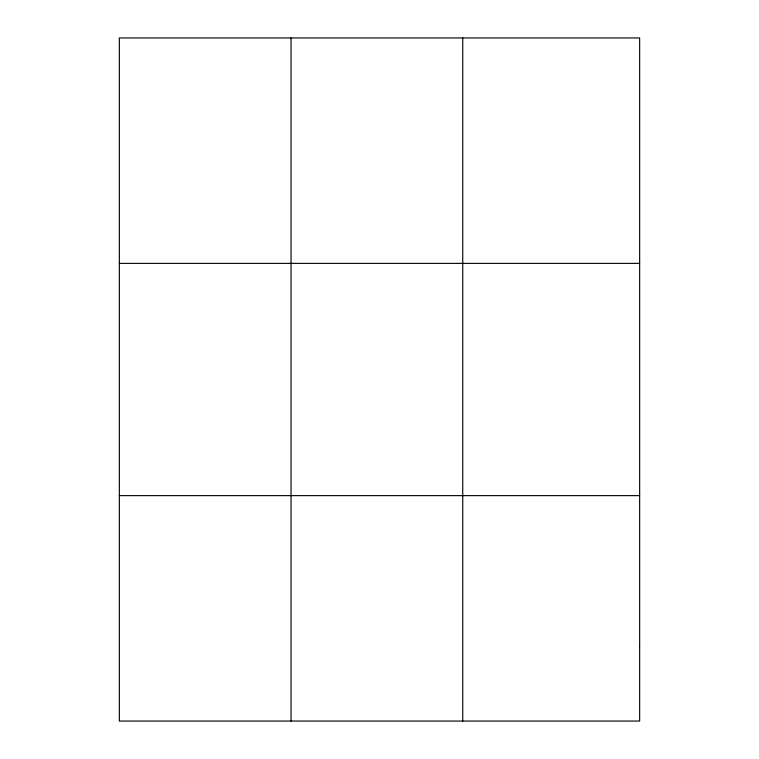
<?xml version="1.0" encoding="UTF-8"?>
<svg xmlns="http://www.w3.org/2000/svg" width="759" height="759" viewBox="0 0 759 759"><rect width="100%" height="100%" fill="white"/><g stroke="black" fill="none" stroke-linecap="round" stroke-linejoin="round"><path stroke-width="1.14" d="M291.048 37.95L291.048 721.05M462.743 37.95L462.743 721.05M119.353 263.373L639.647 263.373M119.353 495.627L639.647 495.627M639.647 645.909L639.647 721.05L119.353 721.05L119.353 37.95L639.647 37.95L639.647 645.909"/></g></svg>
